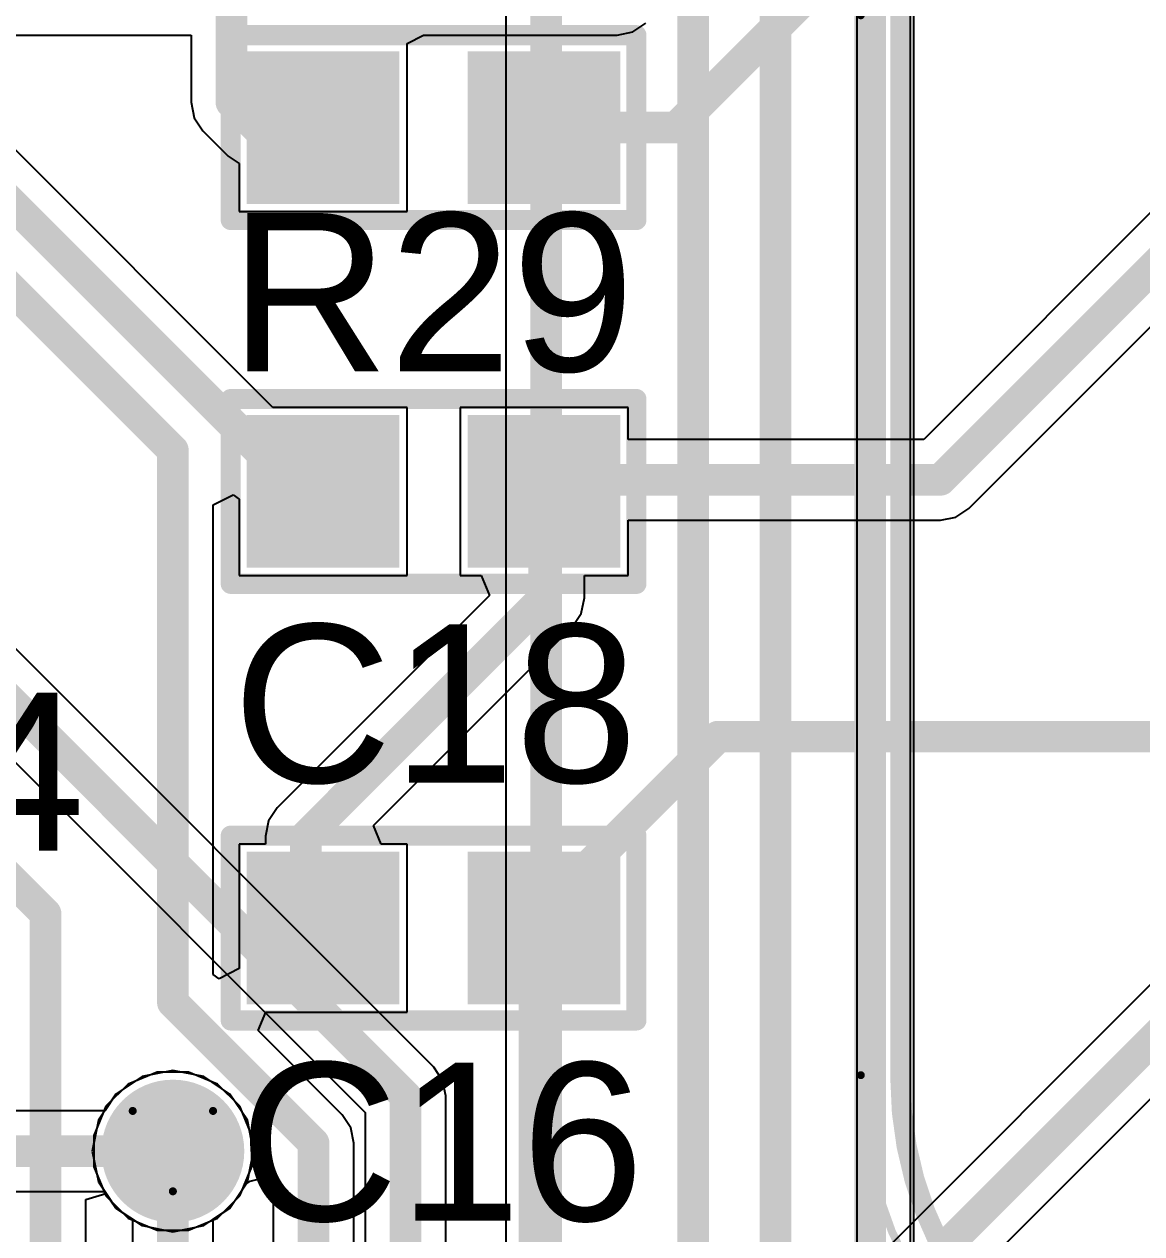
# Model space of a CAD drawing. Header units: inches. Extents: x -3 to 423, y -3 to 110.
# Drawn here: x 52.57 to 59.64, y 40.2 to 47.84 of the extents above; entities that cross this region are included whole.
import ezdxf

# ---------------------------------------------------------------- set-up
doc = ezdxf.new("R2010")
doc.units = ezdxf.units.IN
for name, color, linetype in [('Bottom Layer', 5, 'Continuous'), ('Bottom Solder', 6, 'Continuous'), ('Drill Drawing', 1, 'Continuous'), ('Mechanical 1', 6, 'Continuous'), ('Mechanical 4', 56, 'Continuous'), ('Mid Layer', 16, 'Continuous'), ('Mid Layer 2', 76, 'Continuous'), ('Multi-Layer', 9, 'Continuous'), ('Pad Holes', 156, 'Continuous'), ('Top Layer', 1, 'Continuous'), ('Top Overlay', 2, 'Continuous'), ('Top Paste', 8, 'Continuous'), ('Top Solder', 216, 'Continuous'), ('Via Holes', 16, 'Continuous')]:
    doc.layers.add(name, color=color, linetype=linetype)
doc.styles.add('Arial', font='', dxfattribs={"height": 0.2})
doc.styles.get('Arial').set_extended_font_data('Arial')

# ---------------------------------------------------------------- blocks, each defined once
blk = doc.blocks.new('XTAL_HC49P488W43L1150T466H350_68')
at = {"layer": 'Bottom Layer'}
h = blk.add_hatch(color=5, dxfattribs=at)
edge = h.paths.add_edge_path()
edge.add_arc((-2.44, 0), 0.54, 0, 360)
h = blk.add_hatch(color=5, dxfattribs=at)
edge = h.paths.add_edge_path()
edge.add_arc((2.44, 0), 0.54, 0, 360)
at = {"layer": 'Bottom Solder'}
h = blk.add_hatch(color=6, dxfattribs=at)
edge = h.paths.add_edge_path()
edge.add_arc((-2.44, 0), 0.6416, 0, 360)
h = blk.add_hatch(color=6, dxfattribs=at)
edge = h.paths.add_edge_path()
edge.add_arc((2.44, 0), 0.6416, 0, 360)
at = {"layer": 'Mid Layer'}
h = blk.add_hatch(color=16, dxfattribs=at)
edge = h.paths.add_edge_path()
edge.add_arc((-2.44, 0), 0.54, 0, 360)
h = blk.add_hatch(color=16, dxfattribs=at)
edge = h.paths.add_edge_path()
edge.add_arc((2.44, 0), 0.54, 0, 360)
at = {"layer": 'Mid Layer 2'}
h = blk.add_hatch(color=76, dxfattribs=at)
edge = h.paths.add_edge_path()
edge.add_arc((-2.44, 0), 0.54, 0, 360)
h = blk.add_hatch(color=76, dxfattribs=at)
edge = h.paths.add_edge_path()
edge.add_arc((2.44, 0), 0.54, 0, 360)
at = {"layer": 'Multi-Layer'}
h = blk.add_hatch(color=9, dxfattribs=at)
edge = h.paths.add_edge_path()
edge.add_arc((-2.44, 0), 0.54, 0, 360)
h = blk.add_hatch(color=9, dxfattribs=at)
edge = h.paths.add_edge_path()
edge.add_arc((2.44, 0), 0.54, 0, 360)
at = {"layer": 'Pad Holes'}
h = blk.add_hatch(color=7, dxfattribs=at)
edge = h.paths.add_edge_path()
edge.add_arc((-2.44, 0), 0.34, 0, 360)
h = blk.add_hatch(color=7, dxfattribs=at)
edge = h.paths.add_edge_path()
edge.add_arc((2.44, 0), 0.34, 0, 360)
at = {"layer": 'Top Layer'}
h = blk.add_hatch(color=1, dxfattribs=at)
edge = h.paths.add_edge_path()
edge.add_arc((-2.44, 0), 0.54, 0, 360)
h = blk.add_hatch(color=1, dxfattribs=at)
edge = h.paths.add_edge_path()
edge.add_arc((2.44, 0), 0.54, 0, 360)
at = {"layer": 'Top Solder'}
h = blk.add_hatch(color=216, dxfattribs=at)
edge = h.paths.add_edge_path()
edge.add_arc((-2.44, 0), 0.6416, 0, 360)
h = blk.add_hatch(color=216, dxfattribs=at)
edge = h.paths.add_edge_path()
edge.add_arc((2.44, 0), 0.6416, 0, 360)
at = {"layer": 'Mechanical 1'}
for points in [[(-5.75, 0, 0.127, 0.127, -0.414214), (-3.42, 2.33, 0.127, 0.127, 0)], [(3.42, 2.33, 0.127, 0.127, 0), (-3.42, 2.33, 0.127, 0.127, 0)], [(3.42, 2.33, 0.127, 0.127, -0.414214), (5.75, 0, 0.127, 0.127, 0)], [(-3.42, -2.33, 0.127, 0.127, -0.414214), (-5.75, 0, 0.127, 0.127, 0)], [(5.75, 0, 0.127, 0.127, -0.414214), (3.42, -2.33, 0.127, 0.127, 0)], [(3.42, -2.33, 0.127, 0.127, 0), (-3.42, -2.33, 0.127, 0.127, 0)]]:
    blk.add_lwpolyline(points, format="xyseb", dxfattribs=at)
for points in [[(-3.4518, 2.33, 0.0635, 0.0635, 1), (-3.3883, 2.33, 0.0635, 0.0635, 1)], [(-3.4518, 2.33, 0.0635, 0.0635, 1), (-3.3883, 2.33, 0.0635, 0.0635, 1)], [(3.3883, 2.33, 0.0635, 0.0635, 1), (3.4518, 2.33, 0.0635, 0.0635, 1)], [(3.3883, 2.33, 0.0635, 0.0635, 1), (3.4518, 2.33, 0.0635, 0.0635, 1)], [(-5.7818, 0, 0.0635, 0.0635, 1), (-5.7183, 0, 0.0635, 0.0635, 1)], [(-5.7818, 0, 0.0635, 0.0635, 1), (-5.7183, 0, 0.0635, 0.0635, 1)], [(5.7183, 0, 0.0635, 0.0635, 1), (5.7818, 0, 0.0635, 0.0635, 1)], [(5.7183, 0, 0.0635, 0.0635, 1), (5.7818, 0, 0.0635, 0.0635, 1)], [(-3.4518, -2.33, 0.0635, 0.0635, 1), (-3.3883, -2.33, 0.0635, 0.0635, 1)], [(-3.4518, -2.33, 0.0635, 0.0635, 1), (-3.3883, -2.33, 0.0635, 0.0635, 1)], [(3.3883, -2.33, 0.0635, 0.0635, 1), (3.4518, -2.33, 0.0635, 0.0635, 1)], [(3.3883, -2.33, 0.0635, 0.0635, 1), (3.4518, -2.33, 0.0635, 0.0635, 1)]]:
    blk.add_lwpolyline(points, format="xyseb", close=True, dxfattribs=at)
at = {"layer": 'Mechanical 4'}
for points in [[(-6, -0.005, 0.05, 0.05, -0.414214), (-3.415, 2.58, 0.05, 0.05, 0)], [(3.4, 2.58, 0.05, 0.05, 0), (-3.41, 2.58, 0.05, 0.05, 0)], [(3.4, 2.58, 0.05, 0.05, -1), (3.4, -2.58, 0.05, 0.05, 0)], [(-3.3225, -2.5809, 0.05, 0.05, -0.424475), (-6, 0.0048, 0.05, 0.05, 0)], [(3.4, -2.58, 0.05, 0.05, 0), (-3.3, -2.58, 0.05, 0.05, 0)]]:
    blk.add_lwpolyline(points, format="xyseb", dxfattribs=at)
for points in [[(-3.4275, 2.58, 0.025, 0.025, 1), (-3.4025, 2.58, 0.025, 0.025, 1)], [(-3.4225, 2.58, 0.025, 0.025, 1), (-3.3975, 2.58, 0.025, 0.025, 1)], [(3.3875, 2.58, 0.025, 0.025, 1), (3.4125, 2.58, 0.025, 0.025, 1)], [(3.3875, 2.58, 0.025, 0.025, 1), (3.4125, 2.58, 0.025, 0.025, 1)], [(-6.0125, 0.0048, 0.025, 0.025, 1), (-5.9875, 0.0048, 0.025, 0.025, 1)], [(-6.0125, -0.005, 0.025, 0.025, 1), (-5.9875, -0.005, 0.025, 0.025, 1)], [(-3.335, -2.5809, 0.025, 0.025, 1), (-3.31, -2.5809, 0.025, 0.025, 1)], [(-3.3125, -2.58, 0.025, 0.025, 1), (-3.2875, -2.58, 0.025, 0.025, 1)], [(3.3875, -2.58, 0.025, 0.025, 1), (3.4125, -2.58, 0.025, 0.025, 1)], [(3.3875, -2.58, 0.025, 0.025, 1), (3.4125, -2.58, 0.025, 0.025, 1)]]:
    blk.add_lwpolyline(points, format="xyseb", close=True, dxfattribs=at)
at = {"layer": 'Top Overlay'}
for points in [[(-5.75, 0, 0.127, 0.127, -0.414214), (-3.42, 2.33, 0.127, 0.127, 0)], [(3.42, 2.33, 0.127, 0.127, 0), (-3.42, 2.33, 0.127, 0.127, 0)], [(3.42, 2.33, 0.127, 0.127, -0.414214), (5.75, 0, 0.127, 0.127, 0)], [(-3.42, -2.33, 0.127, 0.127, -0.414214), (-5.75, 0, 0.127, 0.127, 0)], [(5.75, 0, 0.127, 0.127, -0.414214), (3.42, -2.33, 0.127, 0.127, 0)], [(3.42, -2.33, 0.127, 0.127, 0), (-3.42, -2.33, 0.127, 0.127, 0)]]:
    blk.add_lwpolyline(points, format="xyseb", dxfattribs=at)
for points in [[(-3.4518, 2.33, 0.0635, 0.0635, 1), (-3.3883, 2.33, 0.0635, 0.0635, 1)], [(-3.4518, 2.33, 0.0635, 0.0635, 1), (-3.3883, 2.33, 0.0635, 0.0635, 1)], [(3.3883, 2.33, 0.0635, 0.0635, 1), (3.4518, 2.33, 0.0635, 0.0635, 1)], [(3.3883, 2.33, 0.0635, 0.0635, 1), (3.4518, 2.33, 0.0635, 0.0635, 1)], [(-5.7818, 0, 0.0635, 0.0635, 1), (-5.7183, 0, 0.0635, 0.0635, 1)], [(-5.7818, 0, 0.0635, 0.0635, 1), (-5.7183, 0, 0.0635, 0.0635, 1)], [(5.7183, 0, 0.0635, 0.0635, 1), (5.7818, 0, 0.0635, 0.0635, 1)], [(5.7183, 0, 0.0635, 0.0635, 1), (5.7818, 0, 0.0635, 0.0635, 1)], [(-3.4518, -2.33, 0.0635, 0.0635, 1), (-3.3883, -2.33, 0.0635, 0.0635, 1)], [(-3.4518, -2.33, 0.0635, 0.0635, 1), (-3.3883, -2.33, 0.0635, 0.0635, 1)], [(3.3883, -2.33, 0.0635, 0.0635, 1), (3.4518, -2.33, 0.0635, 0.0635, 1)], [(3.3883, -2.33, 0.0635, 0.0635, 1), (3.4518, -2.33, 0.0635, 0.0635, 1)]]:
    blk.add_lwpolyline(points, format="xyseb", close=True, dxfattribs=at)
blk = doc.blocks.new('0603C_TBD_69')
at = {"layer": 'Top Layer'}
for points in [[(-0.381, 0.381), (0.381, 0.381), (0.381, -0.381), (-0.381, -0.381)], [(1.016, 0.381), (1.778, 0.381), (1.778, -0.381), (1.016, -0.381)]]:
    blk.add_hatch(color=1, dxfattribs=at).paths.add_polyline_path(points)
at = {"layer": 'Top Paste'}
for points in [[(-0.381, 0.381), (0.381, 0.381), (0.381, -0.381), (-0.381, -0.381)], [(1.016, 0.381), (1.778, 0.381), (1.778, -0.381), (1.016, -0.381)]]:
    blk.add_hatch(color=8, dxfattribs=at).paths.add_polyline_path(points)
at = {"layer": 'Top Solder'}
for points in [[(-0.4826, 0.4826), (0.4826, 0.4826), (0.4826, -0.4826), (-0.4826, -0.4826)], [(0.9144, 0.4826), (1.8796, 0.4826), (1.8796, -0.4826), (0.9144, -0.4826)]]:
    blk.add_hatch(color=216, dxfattribs=at).paths.add_polyline_path(points)
at = {"layer": 'Top Overlay'}
for points in [[(-0.5842, -0.5842, 0.127, 0.127, 0), (-0.5842, 0.5842, 0.127, 0.127, 0)], [(-0.5842, 0.5842, 0.127, 0.127, 0), (1.9812, 0.5842, 0.127, 0.127, 0)], [(1.9812, -0.5842, 0.127, 0.127, 0), (1.9812, 0.5842, 0.127, 0.127, 0)], [(-0.5842, -0.5842, 0.127, 0.127, 0), (1.9812, -0.5842, 0.127, 0.127, 0)]]:
    blk.add_lwpolyline(points, format="xyseb", dxfattribs=at)
for points in [[(-0.61595, 0.5842, 0.0635, 0.0635, 1), (-0.55245, 0.5842, 0.0635, 0.0635, 1)], [(-0.61595, 0.5842, 0.0635, 0.0635, 1), (-0.55245, 0.5842, 0.0635, 0.0635, 1)], [(1.94945, 0.5842, 0.0635, 0.0635, 1), (2.01295, 0.5842, 0.0635, 0.0635, 1)], [(1.94945, 0.5842, 0.0635, 0.0635, 1), (2.01295, 0.5842, 0.0635, 0.0635, 1)], [(-0.61595, -0.5842, 0.0635, 0.0635, 1), (-0.55245, -0.5842, 0.0635, 0.0635, 1)], [(-0.61595, -0.5842, 0.0635, 0.0635, 1), (-0.55245, -0.5842, 0.0635, 0.0635, 1)], [(1.94945, -0.5842, 0.0635, 0.0635, 1), (2.01295, -0.5842, 0.0635, 0.0635, 1)], [(1.94945, -0.5842, 0.0635, 0.0635, 1), (2.01295, -0.5842, 0.0635, 0.0635, 1)]]:
    blk.add_lwpolyline(points, format="xyseb", close=True, dxfattribs=at)
blk = doc.blocks.new('0603C_TBD_83')
at = {"layer": 'Top Layer'}
for points in [[(-0.381, 0.381), (0.381, 0.381), (0.381, -0.381), (-0.381, -0.381)], [(1.016, 0.381), (1.778, 0.381), (1.778, -0.381), (1.016, -0.381)]]:
    blk.add_hatch(color=1, dxfattribs=at).paths.add_polyline_path(points)
at = {"layer": 'Top Paste'}
for points in [[(-0.381, 0.381), (0.381, 0.381), (0.381, -0.381), (-0.381, -0.381)], [(1.016, 0.381), (1.778, 0.381), (1.778, -0.381), (1.016, -0.381)]]:
    blk.add_hatch(color=8, dxfattribs=at).paths.add_polyline_path(points)
at = {"layer": 'Top Solder'}
for points in [[(-0.4826, 0.4826), (0.4826, 0.4826), (0.4826, -0.4826), (-0.4826, -0.4826)], [(0.9144, 0.4826), (1.8796, 0.4826), (1.8796, -0.4826), (0.9144, -0.4826)]]:
    blk.add_hatch(color=216, dxfattribs=at).paths.add_polyline_path(points)
at = {"layer": 'Top Overlay'}
for points in [[(-0.5842, 0.5842, 0.127, 0.127, 0), (-0.5842, -0.5842, 0.127, 0.127, 0)], [(1.9812, 0.5842, 0.127, 0.127, 0), (-0.5842, 0.5842, 0.127, 0.127, 0)], [(1.9812, 0.5842, 0.127, 0.127, 0), (1.9812, -0.5842, 0.127, 0.127, 0)], [(1.9812, -0.5842, 0.127, 0.127, 0), (-0.5842, -0.5842, 0.127, 0.127, 0)]]:
    blk.add_lwpolyline(points, format="xyseb", dxfattribs=at)
for points in [[(-0.61595, 0.5842, 0.0635, 0.0635, 1), (-0.55245, 0.5842, 0.0635, 0.0635, 1)], [(-0.61595, 0.5842, 0.0635, 0.0635, 1), (-0.55245, 0.5842, 0.0635, 0.0635, 1)], [(1.94945, 0.5842, 0.0635, 0.0635, 1), (2.01295, 0.5842, 0.0635, 0.0635, 1)], [(1.94945, 0.5842, 0.0635, 0.0635, 1), (2.01295, 0.5842, 0.0635, 0.0635, 1)], [(-0.61595, -0.5842, 0.0635, 0.0635, 1), (-0.55245, -0.5842, 0.0635, 0.0635, 1)], [(-0.61595, -0.5842, 0.0635, 0.0635, 1), (-0.55245, -0.5842, 0.0635, 0.0635, 1)], [(1.94945, -0.5842, 0.0635, 0.0635, 1), (2.01295, -0.5842, 0.0635, 0.0635, 1)], [(1.94945, -0.5842, 0.0635, 0.0635, 1), (2.01295, -0.5842, 0.0635, 0.0635, 1)]]:
    blk.add_lwpolyline(points, format="xyseb", close=True, dxfattribs=at)
blk = doc.blocks.new('0603C_TBD_84')
at = {"layer": 'Top Layer'}
for points in [[(-0.381, 0.381), (0.381, 0.381), (0.381, -0.381), (-0.381, -0.381)], [(1.016, 0.381), (1.778, 0.381), (1.778, -0.381), (1.016, -0.381)]]:
    blk.add_hatch(color=1, dxfattribs=at).paths.add_polyline_path(points)
at = {"layer": 'Top Paste'}
for points in [[(-0.381, 0.381), (0.381, 0.381), (0.381, -0.381), (-0.381, -0.381)], [(1.016, 0.381), (1.778, 0.381), (1.778, -0.381), (1.016, -0.381)]]:
    blk.add_hatch(color=8, dxfattribs=at).paths.add_polyline_path(points)
at = {"layer": 'Top Solder'}
for points in [[(-0.4826, 0.4826), (0.4826, 0.4826), (0.4826, -0.4826), (-0.4826, -0.4826)], [(0.9144, 0.4826), (1.8796, 0.4826), (1.8796, -0.4826), (0.9144, -0.4826)]]:
    blk.add_hatch(color=216, dxfattribs=at).paths.add_polyline_path(points)
at = {"layer": 'Top Overlay'}
for points in [[(1.9812, 0.5842, 0.127, 0.127, 0), (-0.5842, 0.5842, 0.127, 0.127, 0)], [(-0.5842, 0.5842, 0.127, 0.127, 0), (-0.5842, -0.5842, 0.127, 0.127, 0)], [(1.9812, 0.5842, 0.127, 0.127, 0), (1.9812, -0.5842, 0.127, 0.127, 0)], [(1.9812, -0.5842, 0.127, 0.127, 0), (-0.5842, -0.5842, 0.127, 0.127, 0)]]:
    blk.add_lwpolyline(points, format="xyseb", dxfattribs=at)
for points in [[(-0.61595, 0.5842, 0.0635, 0.0635, 1), (-0.55245, 0.5842, 0.0635, 0.0635, 1)], [(-0.61595, 0.5842, 0.0635, 0.0635, 1), (-0.55245, 0.5842, 0.0635, 0.0635, 1)], [(1.94945, 0.5842, 0.0635, 0.0635, 1), (2.01295, 0.5842, 0.0635, 0.0635, 1)], [(1.94945, 0.5842, 0.0635, 0.0635, 1), (2.01295, 0.5842, 0.0635, 0.0635, 1)], [(-0.61595, -0.5842, 0.0635, 0.0635, 1), (-0.55245, -0.5842, 0.0635, 0.0635, 1)], [(-0.61595, -0.5842, 0.0635, 0.0635, 1), (-0.55245, -0.5842, 0.0635, 0.0635, 1)], [(1.94945, -0.5842, 0.0635, 0.0635, 1), (2.01295, -0.5842, 0.0635, 0.0635, 1)], [(1.94945, -0.5842, 0.0635, 0.0635, 1), (2.01295, -0.5842, 0.0635, 0.0635, 1)]]:
    blk.add_lwpolyline(points, format="xyseb", close=True, dxfattribs=at)

msp = doc.modelspace()

# ---------------------------------------------------------------- hatches: boundary and pattern name
at = {"layer": 'Bottom Layer'}
h = msp.add_hatch(color=5, dxfattribs=at)
edge = h.paths.add_edge_path()
edge.add_arc((53.5099, 40.72), 0.35, 0, 360)
at = {"layer": 'Bottom Solder'}
h = msp.add_hatch(color=6, dxfattribs=at)
edge = h.paths.add_edge_path()
edge.add_arc((53.5099, 40.72), 0.4516, 0, 360)
at = {"layer": 'Mid Layer'}
h = msp.add_hatch(color=16, dxfattribs=at)
edge = h.paths.add_edge_path()
edge.add_arc((53.5099, 40.72), 0.35, 0, 360)
at = {"layer": 'Mid Layer 2'}
h = msp.add_hatch(color=76, dxfattribs=at)
edge = h.paths.add_edge_path()
edge.add_arc((53.5099, 40.72), 0.35, 0, 360)
at = {"layer": 'Top Layer'}
h = msp.add_hatch(color=1, dxfattribs=at)
edge = h.paths.add_edge_path()
edge.add_arc((53.5099, 40.72), 0.35, 0, 360)
at = {"layer": 'Top Solder'}
h = msp.add_hatch(color=216, dxfattribs=at)
edge = h.paths.add_edge_path()
edge.add_arc((53.5099, 40.72), 0.4516, 0, 360)
at = {"layer": 'Via Holes'}
h = msp.add_hatch(color=7, dxfattribs=at)
edge = h.paths.add_edge_path()
edge.add_arc((53.5099, 40.72), 0.25, 0, 360)

# ---------------------------------------------------------------- linework, layer by layer
at = {"layer": 'Bottom Layer'}
for p, q in [((58.1749, 33.0502), (58.1749, 50.27)), ((55.615, 48.3289), (55.615, 35.7148)), ((55.1606, 41.2499), (51.645, 44.7655)), ((51.2845, 44.405), (54.7255, 40.964)), ((53.5099, 41.2298), (53.3148, 41.191)), ((53.705, 41.191), (53.5099, 41.2298)), ((55.2159, 41.1672), (55.1606, 41.2499)), ((53.3148, 41.191), (53.1494, 41.0805)), ((53.8704, 41.0805), (53.705, 41.191)), ((55.2353, 41.0696), (55.2159, 41.1672)), ((53.1494, 41.0805), (53.0789, 40.9749)), ((53.9809, 40.9151), (53.8704, 41.0805)), ((55.2353, 37.919), (55.2353, 41.0696)), ((53.0789, 40.9749), (52.237, 40.9749)), ((54.0197, 40.72), (53.9809, 40.9151)), ((54.7255, 40.964), (54.7255, 37.919)), ((53.9809, 40.5249), (54.0197, 40.72)), ((52.1314, 40.4651), (53.0789, 40.4651)), ((53.0789, 40.4651), (53.1494, 40.3595)), ((53.8704, 40.3595), (53.9809, 40.5249)), ((53.1494, 40.3595), (53.3148, 40.249)), ((53.705, 40.249), (53.8704, 40.3595)), ((53.3148, 40.249), (53.5099, 40.2102)), ((53.5099, 40.2102), (53.705, 40.249))]:
    msp.add_line(p, q, dxfattribs=at)
for points in [[(57.92, 30.007, 0.2, 0.2, 0), (57.92, 50.27, 0.2, 0.2, 0)], [(57.32, 35.2958, 0.2, 0.2, 0), (57.32, 49.85, 0.2, 0.2, 0)], [(56.8, 35.9878, 0.2, 0.2, 0), (56.8, 49.245, 0.2, 0.2, 0)], [(55.8699, 35.6092, 0.2, 0.2, 0), (55.8699, 48.7599, 0.2, 0.2, 0)], [(51.16, 44.89, 0.2, 0.2, 0), (54.9804, 41.0696, 0.2, 0.2, 0)], [(54.9804, 37.488, 0.2, 0.2, 0), (54.9804, 41.0696, 0.2, 0.2, 0)], [(52.1314, 40.72, 0.2, 0.2, 0), (53.5099, 40.72, 0.2, 0.2, 0)]]:
    msp.add_lwpolyline(points, format="xyseb", dxfattribs=at)
for points in [[(54.9304, 41.0696, 0.1, 0.1, 1), (55.0304, 41.0696, 0.1, 0.1, 1)], [(54.9304, 41.0696, 0.1, 0.1, 1), (55.0304, 41.0696, 0.1, 0.1, 1)], [(53.4599, 40.72, 0.1, 0.1, 1), (53.5599, 40.72, 0.1, 0.1, 1)]]:
    msp.add_lwpolyline(points, format="xyseb", close=True, dxfattribs=at)
at = {"layer": 'Drill Drawing'}
for points in [[(53.2559, 40.974, 0.0508, 0.0508, 0), (53.7639, 40.974, 0.0508, 0.0508, 0)], [(53.2559, 40.974, 0.0508, 0.0508, 0), (53.5099, 40.466, 0.0508, 0.0508, 0)], [(53.5099, 40.466, 0.0508, 0.0508, 0), (53.7639, 40.974, 0.0508, 0.0508, 0)]]:
    msp.add_lwpolyline(points, format="xyseb", dxfattribs=at)
for points in [[(53.2432, 40.974, 0.0254, 0.0254, 1), (53.2686, 40.974, 0.0254, 0.0254, 1)], [(53.2432, 40.974, 0.0254, 0.0254, 1), (53.2686, 40.974, 0.0254, 0.0254, 1)], [(53.7512, 40.974, 0.0254, 0.0254, 1), (53.7766, 40.974, 0.0254, 0.0254, 1)], [(53.7512, 40.974, 0.0254, 0.0254, 1), (53.7766, 40.974, 0.0254, 0.0254, 1)], [(53.4972, 40.466, 0.0254, 0.0254, 1), (53.5226, 40.466, 0.0254, 0.0254, 1)], [(53.4972, 40.466, 0.0254, 0.0254, 1), (53.5226, 40.466, 0.0254, 0.0254, 1)]]:
    msp.add_lwpolyline(points, format="xyseb", close=True, dxfattribs=at)
at = {"layer": 'Mid Layer'}
for p, q in [((53.5099, 41.2298), (53.3148, 41.191)), ((53.705, 41.191), (53.5099, 41.2298)), ((53.3148, 41.191), (53.1494, 41.0805)), ((53.8704, 41.0805), (53.705, 41.191)), ((53.1494, 41.0805), (53.0389, 40.9151)), ((53.9809, 40.9151), (53.8704, 41.0805)), ((53.0389, 40.9151), (53.0001, 40.72)), ((54.0197, 40.72), (53.9809, 40.9151)), ((53.0001, 40.72), (53.0389, 40.5249)), ((53.9809, 40.5249), (54.0197, 40.72)), ((53.0389, 40.5249), (53.1494, 40.3595)), ((53.8704, 40.3595), (53.9809, 40.5249)), ((53.1494, 40.3595), (53.3148, 40.249)), ((53.705, 40.249), (53.8704, 40.3595)), ((53.3148, 40.249), (53.5099, 40.2102)), ((53.5099, 40.2102), (53.705, 40.249))]:
    msp.add_line(p, q, dxfattribs=at)
at = {"layer": 'Mid Layer 2'}
for p, q in [((58.195, 31.1644), (58.195, 69.5198)), ((57.8358, 69.2739), (57.8358, 31.496)), ((53.4104, 41.22), (53.2267, 41.1439)), ((53.6093, 41.22), (53.4104, 41.22)), ((53.7931, 41.1439), (53.6093, 41.22)), ((53.2267, 41.1439), (53.086, 41.0032)), ((53.9338, 41.0032), (53.7931, 41.1439)), ((53.086, 41.0032), (53.0099, 40.8195)), ((54.0099, 40.8195), (53.9338, 41.0032)), ((53.0099, 40.8195), (53.0099, 40.6205)), ((54.0099, 40.6205), (54.0099, 40.8195)), ((53.0099, 40.6205), (53.086, 40.4368)), ((53.9338, 40.4368), (54.0099, 40.6205)), ((53.086, 40.4368), (53.2267, 40.2961)), ((53.7931, 40.2961), (53.9338, 40.4368)), ((53.2267, 40.2961), (53.4104, 40.22)), ((53.6093, 40.22), (53.7931, 40.2961)), ((53.4104, 40.22), (53.6093, 40.22))]:
    msp.add_line(p, q, dxfattribs=at)
at = {"layer": 'Top Layer'}
for p, q in [((56.3201, 47.7751), (56.4176, 47.7945)), ((56.4176, 47.7945), (56.5003, 47.8497)), ((51.968, 47.7751), (53.6251, 47.7751)), ((53.6251, 47.7751), (53.6251, 47.35)), ((54.991, 47.721), (55.0956, 47.7751)), ((54.991, 46.659), (54.991, 47.721)), ((55.0956, 47.7751), (56.3201, 47.7751)), ((54.1425, 45.421), (51.9154, 47.6481)), ((53.6251, 47.35), (53.6445, 47.2525)), ((53.6445, 47.2525), (53.6998, 47.1698)), ((53.6998, 47.1698), (53.8598, 47.0098)), ((53.8598, 47.0098), (53.929, 46.9635)), ((53.929, 46.9635), (53.929, 46.659)), ((59.8063, 46.7668), (58.2579, 45.2184)), ((53.929, 46.659), (54.991, 46.659)), ((58.5437, 44.7833), (60.1668, 46.4063)), ((54.991, 45.421), (54.1425, 45.421)), ((54.991, 44.359), (54.991, 45.421)), ((56.388, 45.421), (55.326, 45.421)), ((55.326, 45.421), (55.326, 44.359)), ((56.388, 45.2184), (56.388, 45.421)), ((58.2579, 45.2184), (56.388, 45.2184)), ((53.7648, 44.805), (53.8918, 44.8695)), ((53.8918, 44.8695), (53.929, 44.8423)), ((53.929, 44.8423), (53.929, 44.359)), ((53.7648, 41.8369), (53.7648, 44.805)), ((58.461, 44.728), (58.5437, 44.7833)), ((56.388, 44.359), (56.388, 44.7086)), ((56.388, 44.7086), (58.3635, 44.7086)), ((58.3635, 44.7086), (58.461, 44.728)), ((53.929, 44.359), (54.991, 44.359)), ((55.326, 44.359), (55.4589, 44.359)), ((55.4589, 44.359), (55.5115, 44.232)), ((56.1119, 44.217), (56.1119, 44.359)), ((56.1119, 44.359), (56.388, 44.359)), ((55.5115, 44.232), (54.1698, 42.8902)), ((56.0925, 44.1194), (56.1119, 44.217)), ((56.0372, 44.0368), (56.0925, 44.1194)), ((54.7788, 42.7783), (56.0372, 44.0368)), ((54.1698, 42.8902), (54.1145, 42.8075)), ((54.1145, 42.8075), (54.0951, 42.71)), ((54.8274, 42.661), (54.7788, 42.7783)), ((54.0951, 42.71), (54.0951, 42.661)), ((54.0951, 42.661), (53.929, 42.661)), ((53.929, 42.661), (53.929, 41.8743)), ((54.991, 42.661), (54.8274, 42.661)), ((54.991, 41.599), (54.991, 42.661)), ((53.802, 41.8097), (53.7648, 41.8369)), ((53.929, 41.8743), (53.802, 41.8097)), ((59.8063, 41.8868), (56.6284, 38.7089)), ((54.0488, 41.4817), (54.0974, 41.599)), ((54.0974, 41.599), (54.991, 41.599)), ((56.9142, 38.2737), (60.1668, 41.5263)), ((54.5802, 40.9503), (54.0488, 41.4817)), ((54.6355, 40.8676), (54.5802, 40.9503)), ((54.6549, 40.77), (54.6355, 40.8676)), ((54.6549, 39.841), (54.6549, 40.77)), ((53.9711, 40.5102), (53.9981, 40.5293)), ((53.9981, 40.5293), (54.1173, 40.5599)), ((54.1173, 40.5599), (54.1451, 40.5393)), ((54.1451, 40.5393), (54.1451, 39.841)), ((52.96, 40.4144), (53.087, 40.4529)), ((53.087, 40.4529), (53.1494, 40.3595)), ((53.8704, 40.3595), (53.9711, 40.5102)), ((52.96, 29.8757), (52.96, 40.4144)), ((53.1494, 40.3595), (53.255, 40.289)), ((53.7648, 40.289), (53.8704, 40.3595)), ((53.255, 40.289), (53.255, 36.1424)), ((53.7648, 36.248), (53.7648, 40.289))]:
    msp.add_line(p, q, dxfattribs=at)
for points in [[(56.69, 47.19, 0.2, 0.2, 0), (59.03, 49.53, 0.2, 0.2, 0)], [(53.88, 47.35, 0.2, 0.2, 0), (53.88, 48.03, 0.2, 0.2, 0)], [(51.673, 47.53, 0.2, 0.2, 0), (54.313, 44.89, 0.2, 0.2, 0)], [(53.88, 47.35, 0.2, 0.2, 0), (54.04, 47.19, 0.2, 0.2, 0)], [(54.04, 47.19, 0.2, 0.2, 0), (54.46, 47.19, 0.2, 0.2, 0)], [(55.857, 47.19, 0.2, 0.2, 0), (56.69, 47.19, 0.2, 0.2, 0)], [(51.63, 47.03, 0.2, 0.2, 0), (53.5099, 45.1501, 0.2, 0.2, 0)], [(58.3635, 44.9635, 0.2, 0.2, 0), (60.44, 47.04, 0.2, 0.2, 0)], [(53.5099, 41.6601, 0.2, 0.2, 0), (53.5099, 45.1501, 0.2, 0.2, 0)], [(55.7835, 44.9635, 0.2, 0.2, 0), (58.3635, 44.9635, 0.2, 0.2, 0)], [(55.857, 44.217, 0.2, 0.2, 0), (55.857, 44.89, 0.2, 0.2, 0)], [(50.4555, 44.47, 0.2, 0.2, 0), (52.7051, 42.2204, 0.2, 0.2, 0)], [(54.35, 42.71, 0.2, 0.2, 0), (55.857, 44.217, 0.2, 0.2, 0)], [(55.797, 42.18, 0.2, 0.2, 0), (56.957, 43.34, 0.2, 0.2, 0)], [(56.957, 43.34, 0.2, 0.2, 0), (61.2243, 43.34, 0.2, 0.2, 0)], [(54.35, 42.13, 0.2, 0.2, 0), (54.35, 42.71, 0.2, 0.2, 0)], [(52.7051, 17.2451, 0.2, 0.2, 0), (52.7051, 42.2204, 0.2, 0.2, 0)], [(55.797, 39.31, 0.2, 0.2, 0), (55.797, 42.18, 0.2, 0.2, 0)], [(56.734, 38.454, 0.2, 0.2, 0), (60.44, 42.16, 0.2, 0.2, 0)], [(53.5099, 41.6601, 0.2, 0.2, 0), (54.4, 40.77, 0.2, 0.2, 0)], [(54.4, 39.31, 0.2, 0.2, 0), (54.4, 40.77, 0.2, 0.2, 0)], [(53.5099, 36.1424, 0.2, 0.2, 0), (53.5099, 40.72, 0.2, 0.2, 0)]]:
    msp.add_lwpolyline(points, format="xyseb", dxfattribs=at)
for points in [[(53.83, 47.35, 0.1, 0.1, 1), (53.93, 47.35, 0.1, 0.1, 1)], [(53.83, 47.35, 0.1, 0.1, 1), (53.93, 47.35, 0.1, 0.1, 1)], [(53.99, 47.19, 0.1, 0.1, 1), (54.09, 47.19, 0.1, 0.1, 1)], [(53.99, 47.19, 0.1, 0.1, 1), (54.09, 47.19, 0.1, 0.1, 1)], [(54.41, 47.19, 0.1, 0.1, 1), (54.51, 47.19, 0.1, 0.1, 1)], [(55.807, 47.19, 0.1, 0.1, 1), (55.907, 47.19, 0.1, 0.1, 1)], [(56.64, 47.19, 0.1, 0.1, 1), (56.74, 47.19, 0.1, 0.1, 1)], [(56.64, 47.19, 0.1, 0.1, 1), (56.74, 47.19, 0.1, 0.1, 1)], [(53.4599, 45.1501, 0.1, 0.1, 1), (53.5599, 45.1501, 0.1, 0.1, 1)], [(53.4599, 45.1501, 0.1, 0.1, 1), (53.5599, 45.1501, 0.1, 0.1, 1)], [(55.7335, 44.9635, 0.1, 0.1, 1), (55.8335, 44.9635, 0.1, 0.1, 1)], [(58.3135, 44.9635, 0.1, 0.1, 1), (58.4135, 44.9635, 0.1, 0.1, 1)], [(58.3135, 44.9635, 0.1, 0.1, 1), (58.4135, 44.9635, 0.1, 0.1, 1)], [(54.263, 44.89, 0.1, 0.1, 1), (54.363, 44.89, 0.1, 0.1, 1)], [(55.807, 44.89, 0.1, 0.1, 1), (55.907, 44.89, 0.1, 0.1, 1)], [(55.807, 44.217, 0.1, 0.1, 1), (55.907, 44.217, 0.1, 0.1, 1)], [(55.807, 44.217, 0.1, 0.1, 1), (55.907, 44.217, 0.1, 0.1, 1)], [(56.907, 43.34, 0.1, 0.1, 1), (57.007, 43.34, 0.1, 0.1, 1)], [(56.907, 43.34, 0.1, 0.1, 1), (57.007, 43.34, 0.1, 0.1, 1)], [(54.3, 42.71, 0.1, 0.1, 1), (54.4, 42.71, 0.1, 0.1, 1)], [(54.3, 42.71, 0.1, 0.1, 1), (54.4, 42.71, 0.1, 0.1, 1)], [(52.6551, 42.2204, 0.1, 0.1, 1), (52.7551, 42.2204, 0.1, 0.1, 1)], [(52.6551, 42.2204, 0.1, 0.1, 1), (52.7551, 42.2204, 0.1, 0.1, 1)], [(54.3, 42.13, 0.1, 0.1, 1), (54.4, 42.13, 0.1, 0.1, 1)], [(55.747, 42.18, 0.1, 0.1, 1), (55.847, 42.18, 0.1, 0.1, 1)], [(55.747, 42.18, 0.1, 0.1, 1), (55.847, 42.18, 0.1, 0.1, 1)], [(53.4599, 41.6601, 0.1, 0.1, 1), (53.5599, 41.6601, 0.1, 0.1, 1)], [(53.4599, 41.6601, 0.1, 0.1, 1), (53.5599, 41.6601, 0.1, 0.1, 1)], [(54.35, 40.77, 0.1, 0.1, 1), (54.45, 40.77, 0.1, 0.1, 1)], [(54.35, 40.77, 0.1, 0.1, 1), (54.45, 40.77, 0.1, 0.1, 1)], [(53.4599, 40.72, 0.1, 0.1, 1), (53.5599, 40.72, 0.1, 0.1, 1)]]:
    msp.add_lwpolyline(points, format="xyseb", close=True, dxfattribs=at)

# ---------------------------------------------------------------- block references
for name, p, rotation in [('XTAL_HC49P488W43L1150T466H350_68', (60.44, 44.6), 270), ('0603C_TBD_83', (55.857, 47.19), 180), ('0603C_TBD_84', (55.857, 42.13), 180)]:
    msp.add_blockref(name, p, dxfattribs=dict(rotation=rotation))
msp.add_blockref('0603C_TBD_69', (54.46, 44.89))

# ---------------------------------------------------------------- texts
at = {"layer": 'Top Overlay', "style": 'Arial'}
for s, p in [('R29', (53.867, 45.65)), ('C18', (53.887, 43.05)), ('U4', (51.17, 42.6185)), ('C16', (53.927, 40.28))]:
    msp.add_text(s, height=1, dxfattribs=at).set_placement(p)

doc.saveas('drawing.dxf')
